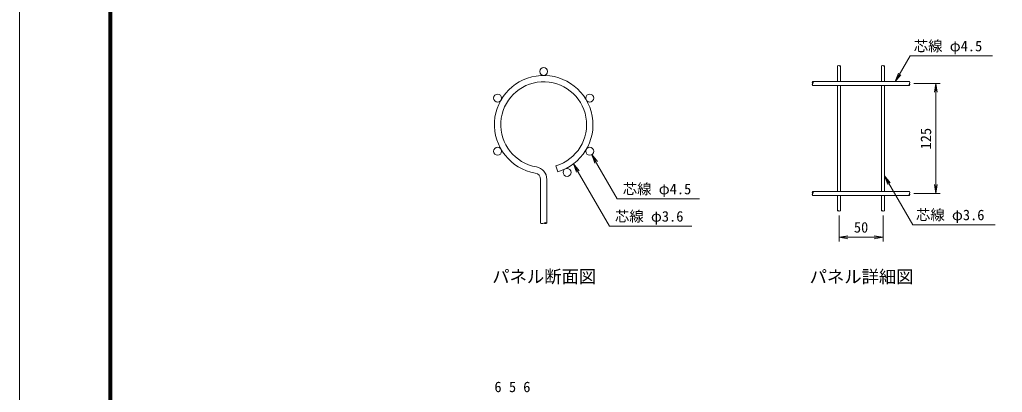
# Model space of a CAD drawing. Units: millimetres, scale not verified, with parts at other scales. Extents: x -6299 to 6301, y -4455 to 4455.
# Drawn here: x -6299 to -1829, y -1660 to 36 of the extents above; entities that cross this region are included whole.
import ezdxf
from ezdxf.enums import TextEntityAlignment as Align

# ---------------------------------------------------------------- set-up
doc = ezdxf.new("R2010")
doc.units = ezdxf.units.MM
doc.header["$LTSCALE"] = 15
for name, color, linetype, lineweight in [('0-0_D-STR-TXT', 7, 'Continuous', 9), ('0-1_D-TTL', 7, 'Continuous', 9), ('0-2_D-TTL-TXT', 7, 'Continuous', 9), ('0-3_D-STR2', 7, 'Continuous', 9), ('0-4_D-STR-DIM', 7, 'Continuous', 9), ('0-5_0', 7, 'Continuous', 9)]:
    doc.layers.add(name, color=color, linetype=linetype, lineweight=lineweight)
doc.styles.add('ＭＳ ゴシック', font='')
doc.styles.get('ＭＳ ゴシック').set_extended_font_data('MS Gothic')

# ---------------------------------------------------------------- blocks, each defined once
blk = doc.blocks.new('_Open')
at = {"layer": '0-5_0'}
blk.add_line((-15, 2.5), (0, 0), dxfattribs=at)
blk.add_lwpolyline([(-15, -2.5), (0, 0), (-15, 0)], dxfattribs=at)

msp = doc.modelspace()

# ---------------------------------------------------------------- linework, layer by layer
at = {"layer": '0-0_D-STR-TXT'}
for points in [[(-1874.75, -129.03), (-2249.06, -129.03), (-2315.33, -243.82)], [(-3206.38, -779.81), (-3580.69, -779.81), (-3696.01, -580.08)], [(-3241.96, -904.38), (-3616.27, -904.38), (-3779.29, -622.02)], [(-1862.05, -897.86), (-2236.36, -897.86), (-2363.77, -677.18)]]:
    msp.add_lwpolyline(points, dxfattribs=at)
at = {"layer": '0-1_D-TTL', "color": 2}
msp.add_lwpolyline([(-6299.16, 4454.87), (6300.84, 4454.87), (6300.84, -4455.13), (-6299.16, -4455.13)], close=True, dxfattribs=at)
at = {"layer": '0-1_D-TTL'}
for points in [[(-5894.16, 4124.87), (5895.84, 4124.87), (5895.84, -4125.13), (-5894.16, -4125.13)], [(-5890.41, 4121.12), (5892.09, 4121.12), (5892.09, -4121.38), (-5890.41, -4121.38)], [(-5886.66, 4117.37), (5888.34, 4117.37), (5888.34, -4117.63), (-5886.66, -4117.63)], [(-5882.91, 4113.62), (5884.59, 4113.62), (5884.59, -4113.88), (-5882.91, -4113.88)], [(-5879.16, 4109.87), (5880.84, 4109.87), (5880.84, -4110.13), (-5879.16, -4110.13)]]:
    msp.add_lwpolyline(points, close=True, dxfattribs=at)
at = {"layer": '0-3_D-STR2'}
for p, q in [((-2579.17, -174.56), (-2579.17, -245.56)), ((-2564.77, -174.56), (-2564.77, -245.56)), ((-2379.17, -174.56), (-2379.17, -245.56)), ((-2364.77, -174.56), (-2364.77, -245.56)), ((-2691.97, -245.56), (-2251.97, -245.56)), ((-2691.97, -263.56), (-2251.97, -263.56)), ((-2579.17, -263.56), (-2579.17, -745.56)), ((-2564.77, -263.56), (-2564.77, -745.56)), ((-2379.17, -263.56), (-2379.17, -745.56)), ((-2364.77, -263.56), (-2364.77, -745.56)), ((-3859.81, -628.82), (-3851.58, -656.42)), ((-3929.99, -890.02), (-3929.99, -690.84)), ((-3901.19, -890.02), (-3901.19, -690.84)), ((-2691.97, -745.56), (-2251.97, -745.56)), ((-2691.97, -763.56), (-2251.97, -763.56)), ((-2579.17, -763.56), (-2579.17, -834.56)), ((-2564.77, -763.56), (-2564.77, -834.56)), ((-2379.17, -763.56), (-2379.17, -834.56)), ((-2364.77, -763.56), (-2364.77, -834.56))]:
    msp.add_line(p, q, dxfattribs=at)
for centre in [(-3915.59, -199.76), (-4125.16, -320.76), (-3706.01, -320.76), (-4125.16, -562.76), (-3706.01, -562.76), (-3809.05, -659.05)]:
    msp.add_circle(centre, 18, dxfattribs=at)
for centre, radius, start, end in [((-3915.59, -441.76), 224, 286.60421, 260.16066), ((-3915.59, -441.76), 195.2, 286.60421, 260.16066), ((-3958.79, -690.84), 28.8, 0, 80.16066), ((-3958.79, -690.84), 57.6, 0, 80.16066)]:
    msp.add_arc(centre, radius, start, end, dxfattribs=at)
at = {"layer": '0-4_D-STR-DIM'}
for p, q in [((-2231.97, -254.56), (-2111.97, -254.56)), ((-2131.97, -714.56), (-2131.97, -294.56)), ((-2231.97, -754.56), (-2111.97, -754.56)), ((-2571.97, -854.56), (-2571.97, -974.28)), ((-2371.97, -854.56), (-2371.97, -974.28)), ((-2531.97, -954.28), (-2411.97, -954.28))]:
    msp.add_line(p, q, dxfattribs=at)
for centre, radius, start, end in [((-2575.57, -178.18), 5.11, 45.18146, 134.81854), ((-2568.37, -178.18), 5.11, 45.18146, 134.81854), ((-2568.37, -170.93), 5.11, 225.18146, 314.81854), ((-2375.57, -178.18), 5.11, 45.18146, 134.81854), ((-2368.37, -178.18), 5.11, 45.18146, 134.81854), ((-2368.37, -170.93), 5.11, 225.18146, 314.81854), ((-2687.44, -250.06), 6.38, 135.18146, 224.81854), ((-2687.44, -259.06), 6.38, 135.18146, 224.81854), ((-2696.5, -250.06), 6.38, 315.18146, 44.81854), ((-2247.44, -259.06), 6.38, 135.18146, 224.81854), ((-2256.5, -250.06), 6.38, 315.18146, 44.81854), ((-2256.5, -259.06), 6.38, 315.18146, 44.81854), ((-2687.44, -750.06), 6.38, 135.18146, 224.81854), ((-2687.44, -759.06), 6.38, 135.18146, 224.81854), ((-2696.5, -750.06), 6.38, 315.18146, 44.81854), ((-2247.44, -759.06), 6.38, 135.18146, 224.81854), ((-2256.5, -750.06), 6.38, 315.18146, 44.81854), ((-2256.5, -759.06), 6.38, 315.18146, 44.81854), ((-2575.57, -838.18), 5.11, 45.18146, 134.81854), ((-2575.57, -830.93), 5.11, 225.18146, 314.81854), ((-2568.37, -830.93), 5.11, 225.18146, 314.81854), ((-2375.57, -838.18), 5.11, 45.18146, 134.81854), ((-2375.57, -830.93), 5.11, 225.18146, 314.81854), ((-2368.37, -830.93), 5.11, 225.18146, 314.81854), ((-3922.79, -880.42), 12, 233.12027, 306.87973), ((-3908.39, -899.61), 12, 53.12027, 126.87973), ((-3908.39, -880.42), 12, 233.12027, 306.87973)]:
    msp.add_arc(centre, radius, start, end, dxfattribs=at)

# ---------------------------------------------------------------- block references
at = {"layer": '0-0_D-STR-TXT', "xscale": 2.666667, "yscale": 2.666667}
for p, rotation in [((-2316.33, -245.56), 240), ((-3697.01, -578.35), 120), ((-3780.29, -620.28), 120), ((-2364.77, -675.45), 120)]:
    msp.add_blockref('_Open', p, dxfattribs=dict(at, rotation=rotation))
at = {"layer": '0-4_D-STR-DIM', "xscale": 2.666667, "yscale": 2.666667}
for p, rotation in [((-2131.97, -254.56), 90), ((-2131.97, -754.56), 270), ((-2571.97, -954.28), 180)]:
    msp.add_blockref('_Open', p, dxfattribs=dict(at, rotation=rotation))
msp.add_blockref('_Open', (-2371.97, -954.28), dxfattribs=at)

# ---------------------------------------------------------------- texts
at = {"layer": '0-0_D-STR-TXT', "style": 'ＭＳ ゴシック'}
for s, p in [('芯線 φ4.5', (-2232.39, -122.28)), ('芯線 φ4.5', (-3555.97, -773.07)), ('芯線 φ3.6', (-3591.55, -897.63)), ('芯線 φ3.6', (-2222.34, -891.11))]:
    msp.add_text(s, height=48.06, dxfattribs=at).set_placement(p, align=Align.BOTTOM_LEFT)
at = {"layer": '0-2_D-TTL-TXT', "style": 'ＭＳ ゴシック'}
for s, p in [('パネル断面図', (-4149.49, -1179.34)), ('パネル詳細図', (-2705.88, -1180.25))]:
    msp.add_text(s, height=57.73, dxfattribs=at).set_placement(p, align=Align.BOTTOM_LEFT)
at = {"layer": '0-4_D-STR-DIM', "style": 'ＭＳ ゴシック'}
msp.add_text('125', height=48.06, rotation=90, dxfattribs=at).set_placement((-2138.72, -554.56), align=Align.BOTTOM_LEFT)
for s, p in [('50', (-2504.6, -947.53)), ('6', (-4139.61, -1673.91)), ('5', (-4073.61, -1673.91)), ('6', (-4008.61, -1673.91))]:
    msp.add_text(s, height=48.06, dxfattribs=at).set_placement(p, align=Align.BOTTOM_LEFT)

doc.saveas('drawing.dxf')
